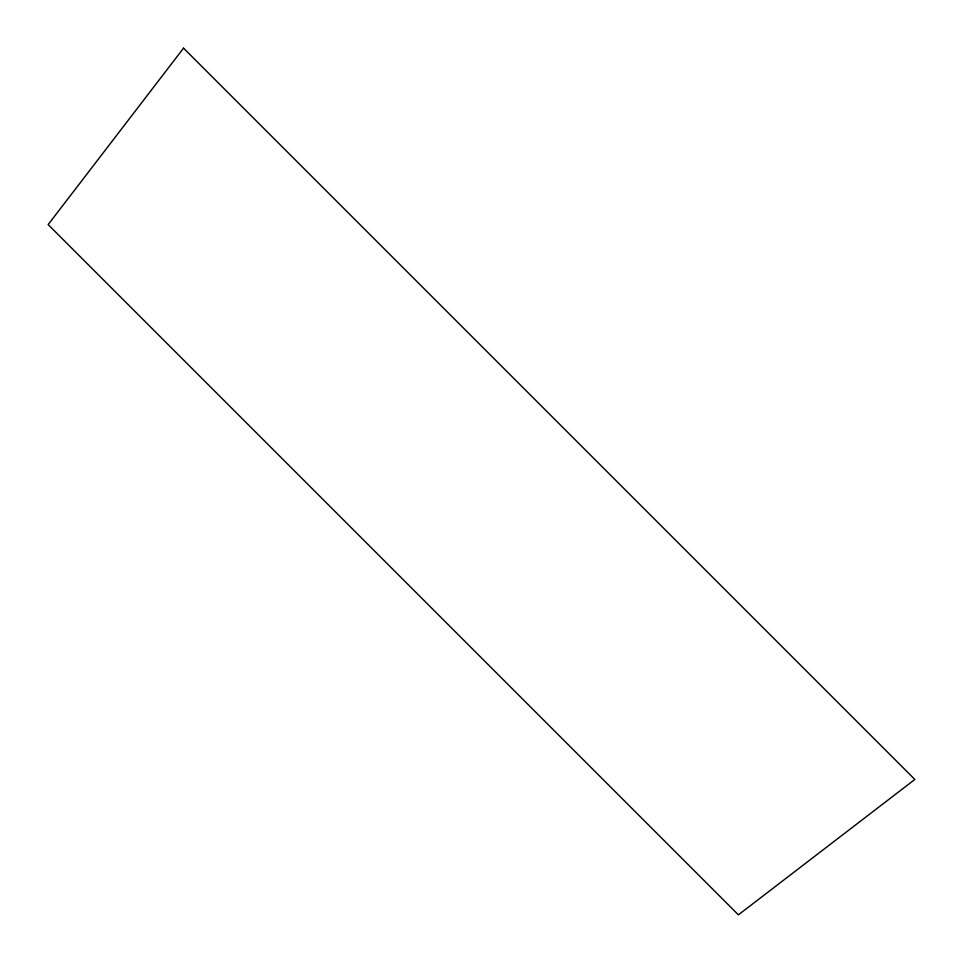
<?xml version="1.0" encoding="UTF-8"?>
<svg xmlns="http://www.w3.org/2000/svg" width="963" height="963" viewBox="0 0 963 963"><rect width="100%" height="100%" fill="white"/><g stroke="black" fill="none" stroke-linecap="round" stroke-linejoin="round"><path stroke-width="1.44" d="M183.548 48.15L48.15 224.596L738.404 914.85L914.85 779.452L183.548 48.15"/></g></svg>
